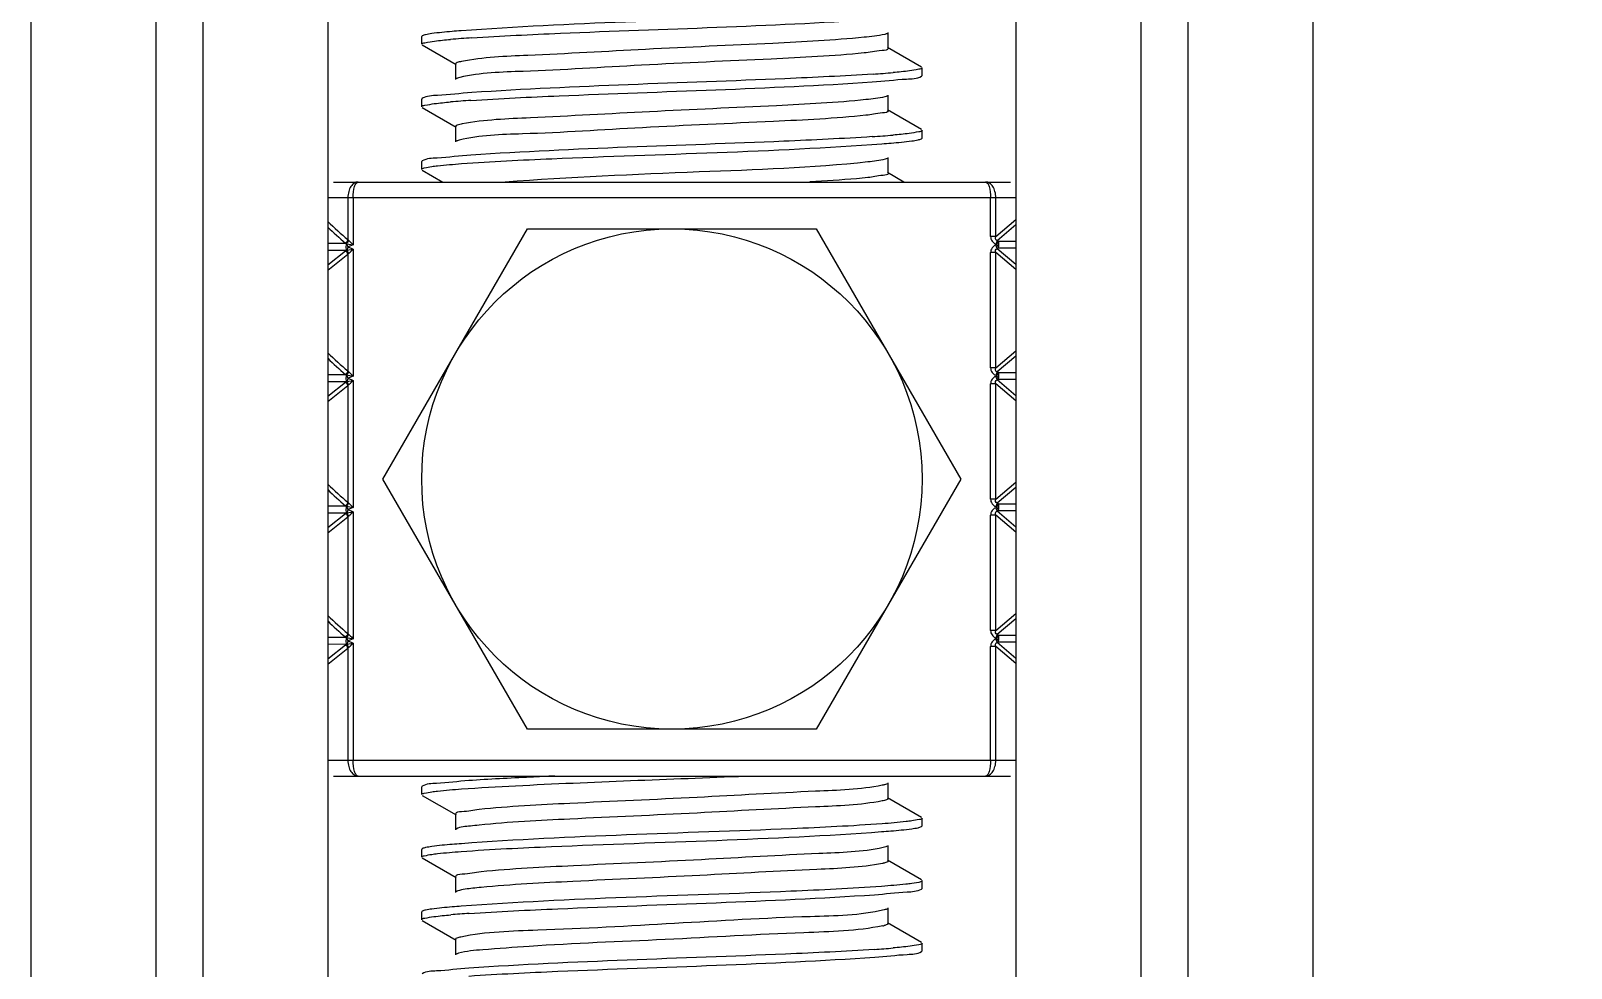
# Model space of a CAD drawing. Extents: x 1725261 to 1937680, y 860327 to 1571294.
# Drawn here: x 1831692 to 1832278, y 1211418 to 1211775 of the extents above; entities that cross this region are included whole.
import ezdxf

# ---------------------------------------------------------------- set-up
doc = ezdxf.new("R2010")
doc.units = 0
doc.header["$LTSCALE"] = 1000
doc.header["$MEASUREMENT"] = 0
doc.styles.get("Standard").update_dxf_attribs({"font": 'gbenor.shx', "bigfont": 'gbcbig.shx'})
doc.dimstyles.get("Standard").update_dxf_attribs({"dimtxt": 0.18, "dimasz": 0.18, "dimexe": 0.18, "dimexo": 0.0625, "dimgap": 0.09, "dimtad": 0, "dimtih": 1, "dimtoh": 1, "dimdec": 4, "dimzin": 0, "dimdsep": 46, "dimtxsty": 'Standard', "dimcen": 0.09, "dimadec": 0, "dimazin": 0, "dimtfac": 1, "dimtdec": 4, "dimtofl": 0, "dimtmove": 0, "dimatfit": 3, "dimfxl": 0, "dimtolj": 1, "dimtzin": 0, "dimarcsym": 0})

msp = doc.modelspace()

# ---------------------------------------------------------------- linework, layer by layer
at = {"linetype": 'Continuous'}
for p, q in [((1831691.64, 1215988.29), (1831691.64, 1211247.26)), ((1831739.26, 1215988.29), (1831739.26, 1211247.26)), ((1831757.12, 1215988.29), (1831757.12, 1211247.26)), ((1831804.75, 1215988.29), (1831804.75, 1211247.26)), ((1832066.69, 1215988.29), (1832066.69, 1211247.26)), ((1832114.32, 1215988.29), (1832114.32, 1211247.26)), ((1832132.18, 1215988.29), (1832132.18, 1211247.26)), ((1832179.8, 1215988.29), (1832179.8, 1211247.26)), ((1831840.69, 1211773.25), (1831840.47, 1211772.99)), ((1831840.47, 1211770.01), (1831840.47, 1211772.99)), ((1831840.47, 1211770.01), (1831840.47, 1211772.99)), ((1832018.08, 1211768.52), (1832018.08, 1211774.47)), ((1831840.69, 1211769.75), (1831853.62, 1211762.27)), ((1832030.75, 1211761.34), (1832017.82, 1211768.82)), ((1831853.36, 1211762.57), (1831853.36, 1211756.61)), ((1832030.75, 1211757.84), (1832030.97, 1211758.1)), ((1832030.97, 1211758.1), (1832030.97, 1211761.08)), ((1832030.97, 1211758.1), (1832030.97, 1211761.08)), ((1832018.08, 1211744.71), (1832018.08, 1211750.66)), ((1831840.69, 1211749.43), (1831840.47, 1211749.17)), ((1831840.47, 1211746.2), (1831840.47, 1211749.17)), ((1831840.47, 1211746.2), (1831840.47, 1211749.17)), ((1831840.69, 1211745.94), (1831853.62, 1211738.45)), ((1832030.75, 1211737.53), (1832017.82, 1211745.01)), ((1831853.36, 1211738.75), (1831853.36, 1211732.8)), ((1832030.75, 1211734.03), (1832030.97, 1211734.29)), ((1832030.97, 1211734.29), (1832030.97, 1211737.27)), ((1832030.97, 1211734.29), (1832030.97, 1211737.27)), ((1832018.08, 1211720.89), (1832018.08, 1211726.85)), ((1831840.69, 1211725.62), (1831840.47, 1211725.36)), ((1831840.47, 1211722.38), (1831840.47, 1211725.36)), ((1831840.47, 1211722.38), (1831840.47, 1211725.36)), ((1831840.69, 1211722.12), (1831848.57, 1211717.56)), ((1832024.1, 1211717.56), (1832017.82, 1211721.2)), ((1831806.84, 1211717.56), (1832064.6, 1211717.56)), ((1831804.75, 1211711.61), (1832066.69, 1211711.61)), ((1831812.38, 1211711.61), (1831812.38, 1211695.61)), ((1831814.36, 1211711.61), (1831814.36, 1211693.65)), ((1832057.08, 1211696.77), (1832057.08, 1211711.61)), ((1832059.06, 1211696.77), (1832059.06, 1211711.61)), ((1832059.06, 1211696.77), (1832066.69, 1211703.24)), ((1831825.73, 1211604.45), (1831880.73, 1211699.7)), ((1831880.73, 1211699.7), (1831990.71, 1211699.7)), ((1831990.71, 1211699.7), (1832045.71, 1211604.45)), ((1832059.06, 1211696.77), (1832057.08, 1211696.77)), ((1832066.69, 1211701.22), (1832059.61, 1211695.21)), ((1831811.75, 1211694.12), (1831804.75, 1211694.12)), ((1831811.71, 1211691.51), (1831804.75, 1211691.53)), ((1831804.75, 1211686.03), (1831811.46, 1211691.34)), ((1831811.71, 1211691.51), (1831811.86, 1211691.54)), ((1831811.87, 1211694.09), (1831811.75, 1211694.12)), ((1831811.86, 1211691.54), (1831811.91, 1211691.57)), ((1831811.9, 1211694.07), (1831814.36, 1211693.65)), ((1831812.45, 1211692.82), (1831811.91, 1211691.57)), ((1831811.91, 1211691.57), (1831814.36, 1211691.99)), ((1831812.54, 1211695.42), (1831812.38, 1211695.61)), ((1831814.36, 1211693.65), (1831812.45, 1211692.82)), ((1831812.45, 1211692.82), (1831814.36, 1211691.99)), ((1831812.62, 1211695.35), (1831812.54, 1211695.42)), ((1831814.36, 1211691.99), (1831814.36, 1211643.64)), ((1832059.61, 1211695.21), (1832059.02, 1211693.95)), ((1832059.44, 1211693.75), (1832059.02, 1211693.95)), ((1832059.02, 1211693.56), (1832059.44, 1211693.75)), ((1832059.61, 1211692.29), (1832059.02, 1211693.56)), ((1832059.44, 1211693.75), (1832060.03, 1211695.02)), ((1832059.44, 1211693.75), (1832060.03, 1211692.49)), ((1832060.03, 1211695.02), (1832059.61, 1211695.21)), ((1832059.61, 1211692.29), (1832060.03, 1211692.49)), ((1832059.61, 1211692.29), (1832066.69, 1211686.28)), ((1832060.03, 1211695.02), (1832066.69, 1211695.02)), ((1832060.03, 1211692.49), (1832066.69, 1211692.49)), ((1831804.75, 1211684), (1831812.38, 1211690.03)), ((1831812.38, 1211690.03), (1831812.52, 1211690.2)), ((1831812.38, 1211690.03), (1831812.38, 1211645.6)), ((1831812.52, 1211690.2), (1831812.6, 1211690.27)), ((1831812.6, 1211690.27), (1831812.65, 1211690.31)), ((1832059.06, 1211690.74), (1832057.08, 1211690.74)), ((1832057.08, 1211646.76), (1832057.08, 1211690.74)), ((1832066.69, 1211684.26), (1832059.06, 1211690.74)), ((1832059.06, 1211646.76), (1832059.06, 1211690.74)), ((1832059.06, 1211646.76), (1832066.69, 1211653.23)), ((1832066.69, 1211651.22), (1832059.61, 1211645.21)), ((1831811.75, 1211644.11), (1831804.75, 1211644.11)), ((1831811.87, 1211644.08), (1831811.75, 1211644.11)), ((1831811.9, 1211644.07), (1831814.36, 1211643.64)), ((1831812.54, 1211645.41), (1831812.38, 1211645.6)), ((1831812.62, 1211645.34), (1831812.54, 1211645.41)), ((1832059.06, 1211646.76), (1832057.08, 1211646.76)), ((1832059.61, 1211645.21), (1832059.02, 1211643.94)), ((1832059.44, 1211643.75), (1832059.02, 1211643.94)), ((1832059.44, 1211643.75), (1832060.03, 1211645.01)), ((1832060.03, 1211645.01), (1832059.61, 1211645.21)), ((1832060.03, 1211645.01), (1832066.69, 1211645.01)), ((1831811.71, 1211641.5), (1831804.75, 1211641.52)), ((1831804.75, 1211636.03), (1831811.46, 1211641.34)), ((1831804.75, 1211633.99), (1831812.38, 1211640.02)), ((1831811.71, 1211641.5), (1831811.86, 1211641.54)), ((1831811.86, 1211641.54), (1831811.91, 1211641.56)), ((1831812.45, 1211642.81), (1831811.91, 1211641.56)), ((1831811.91, 1211641.56), (1831814.36, 1211641.98)), ((1831812.38, 1211640.02), (1831812.52, 1211640.19)), ((1831812.38, 1211640.02), (1831812.38, 1211595.6)), ((1831814.36, 1211643.64), (1831812.45, 1211642.81)), ((1831812.45, 1211642.81), (1831814.36, 1211641.98)), ((1831812.52, 1211640.19), (1831812.6, 1211640.26)), ((1831812.6, 1211640.26), (1831812.65, 1211640.31)), ((1831814.36, 1211641.98), (1831814.36, 1211593.64)), ((1832059.06, 1211640.73), (1832057.08, 1211640.73)), ((1832057.08, 1211596.75), (1832057.08, 1211640.73)), ((1832059.02, 1211643.55), (1832059.44, 1211643.75)), ((1832059.61, 1211642.29), (1832059.02, 1211643.55)), ((1832066.69, 1211634.25), (1832059.06, 1211640.73)), ((1832059.06, 1211596.75), (1832059.06, 1211640.73)), ((1832059.44, 1211643.75), (1832060.03, 1211642.48)), ((1832059.61, 1211642.29), (1832060.03, 1211642.48)), ((1832059.61, 1211642.29), (1832066.69, 1211636.27)), ((1832060.03, 1211642.48), (1832066.69, 1211642.48)), ((1831880.73, 1211509.2), (1831825.73, 1211604.45)), ((1832045.71, 1211604.45), (1831990.71, 1211509.2)), ((1832059.06, 1211596.75), (1832066.69, 1211603.23)), ((1832066.69, 1211601.21), (1832059.61, 1211595.2)), ((1831811.75, 1211594.1), (1831804.75, 1211594.11)), ((1831811.71, 1211591.49), (1831804.75, 1211591.51)), ((1831804.75, 1211586.02), (1831811.46, 1211591.33)), ((1831811.71, 1211591.49), (1831811.86, 1211591.53)), ((1831811.87, 1211594.08), (1831811.75, 1211594.1)), ((1831811.86, 1211591.53), (1831811.91, 1211591.55)), ((1831811.9, 1211594.06), (1831814.36, 1211593.64)), ((1831812.45, 1211592.8), (1831811.91, 1211591.55)), ((1831811.91, 1211591.55), (1831814.36, 1211591.98)), ((1831812.54, 1211595.4), (1831812.38, 1211595.6)), ((1831814.36, 1211593.64), (1831812.45, 1211592.8)), ((1831812.45, 1211592.8), (1831814.36, 1211591.98)), ((1831812.62, 1211595.34), (1831812.54, 1211595.4)), ((1831814.36, 1211591.98), (1831814.36, 1211543.63)), ((1832059.06, 1211596.75), (1832057.08, 1211596.75)), ((1832059.61, 1211595.2), (1832059.02, 1211593.94)), ((1832059.44, 1211593.74), (1832059.02, 1211593.94)), ((1832059.02, 1211593.54), (1832059.44, 1211593.74)), ((1832059.61, 1211592.28), (1832059.02, 1211593.54)), ((1832059.44, 1211593.74), (1832060.03, 1211595)), ((1832059.44, 1211593.74), (1832060.03, 1211592.48)), ((1832060.03, 1211595), (1832059.61, 1211595.2)), ((1832059.61, 1211592.28), (1832060.03, 1211592.48)), ((1832059.61, 1211592.28), (1832066.69, 1211586.27)), ((1832060.03, 1211595), (1832066.69, 1211595)), ((1832060.03, 1211592.48), (1832066.69, 1211592.48)), ((1831804.75, 1211583.99), (1831812.38, 1211590.02)), ((1831812.38, 1211590.02), (1831812.52, 1211590.18)), ((1831812.38, 1211590.02), (1831812.38, 1211545.59)), ((1831812.52, 1211590.18), (1831812.6, 1211590.26)), ((1831812.6, 1211590.26), (1831812.65, 1211590.3)), ((1832059.06, 1211590.73), (1832057.08, 1211590.73)), ((1832057.08, 1211546.74), (1832057.08, 1211590.73)), ((1832066.69, 1211584.25), (1832059.06, 1211590.73)), ((1832059.06, 1211546.74), (1832059.06, 1211590.73)), ((1832059.06, 1211546.74), (1832066.69, 1211553.22)), ((1832066.69, 1211551.2), (1832059.61, 1211545.19)), ((1831812.54, 1211545.4), (1831812.38, 1211545.59)), ((1831812.62, 1211545.33), (1831812.54, 1211545.4)), ((1832059.06, 1211546.74), (1832057.08, 1211546.74)), ((1832059.61, 1211545.19), (1832059.02, 1211543.93)), ((1832059.44, 1211543.73), (1832060.03, 1211545)), ((1832060.03, 1211545), (1832059.61, 1211545.19)), ((1832060.03, 1211545), (1832066.69, 1211545)), ((1831811.75, 1211544.1), (1831804.75, 1211544.1)), ((1831811.71, 1211541.49), (1831804.75, 1211541.51)), ((1831804.75, 1211536.01), (1831811.46, 1211541.32)), ((1831804.75, 1211533.98), (1831812.38, 1211540.01)), ((1831811.71, 1211541.49), (1831811.86, 1211541.52)), ((1831811.87, 1211544.07), (1831811.75, 1211544.1)), ((1831811.86, 1211541.52), (1831811.91, 1211541.54)), ((1831811.9, 1211544.05), (1831814.36, 1211543.63)), ((1831812.45, 1211542.8), (1831811.91, 1211541.54)), ((1831811.91, 1211541.54), (1831814.36, 1211541.97)), ((1831812.38, 1211540.01), (1831812.52, 1211540.18)), ((1831812.38, 1211540.01), (1831812.38, 1211497.3)), ((1831814.36, 1211543.63), (1831812.45, 1211542.8)), ((1831812.45, 1211542.8), (1831814.36, 1211541.97)), ((1831812.52, 1211540.18), (1831812.6, 1211540.25)), ((1831812.6, 1211540.25), (1831812.65, 1211540.29)), ((1831814.36, 1211541.97), (1831814.36, 1211497.3)), ((1832059.06, 1211540.72), (1832057.08, 1211540.72)), ((1832057.08, 1211497.3), (1832057.08, 1211540.72)), ((1832059.44, 1211543.73), (1832059.02, 1211543.93)), ((1832059.02, 1211543.53), (1832059.44, 1211543.73)), ((1832059.61, 1211542.27), (1832059.02, 1211543.53)), ((1832066.69, 1211534.24), (1832059.06, 1211540.72)), ((1832059.06, 1211497.3), (1832059.06, 1211540.72)), ((1832059.44, 1211543.73), (1832060.03, 1211542.47)), ((1832059.61, 1211542.27), (1832060.03, 1211542.47)), ((1832059.61, 1211542.27), (1832066.69, 1211536.26)), ((1832060.03, 1211542.47), (1832066.69, 1211542.47)), ((1831990.71, 1211509.2), (1831880.73, 1211509.2)), ((1832066.69, 1211497.3), (1831804.75, 1211497.3)), ((1831806.84, 1211491.34), (1832064.6, 1211491.34)), ((1831840.69, 1211487.49), (1831840.47, 1211487.23)), ((1831840.47, 1211484.26), (1831840.47, 1211487.23)), ((1831840.47, 1211484.26), (1831840.47, 1211487.23)), ((1832018.08, 1211482.77), (1832018.08, 1211488.72)), ((1831840.69, 1211483.99), (1831853.62, 1211476.51)), ((1832030.75, 1211475.59), (1832017.82, 1211483.07)), ((1831853.36, 1211476.81), (1831853.36, 1211470.86)), ((1832030.97, 1211472.35), (1832030.97, 1211475.33)), ((1832030.97, 1211472.35), (1832030.97, 1211475.33)), ((1832030.75, 1211472.09), (1832030.97, 1211472.35)), ((1831840.69, 1211463.68), (1831840.47, 1211463.42)), ((1831840.47, 1211460.44), (1831840.47, 1211463.42)), ((1831840.47, 1211460.44), (1831840.47, 1211463.42)), ((1832018.08, 1211458.95), (1832018.08, 1211464.91)), ((1831840.69, 1211460.18), (1831853.62, 1211452.7)), ((1832030.75, 1211451.77), (1832017.82, 1211459.26)), ((1831853.36, 1211453), (1831853.36, 1211447.05)), ((1832030.97, 1211448.54), (1832030.97, 1211451.51)), ((1832030.97, 1211448.54), (1832030.97, 1211451.51)), ((1832030.75, 1211448.28), (1832030.97, 1211448.54)), ((1831840.69, 1211439.87), (1831840.47, 1211439.61)), ((1831840.47, 1211436.63), (1831840.47, 1211439.61)), ((1831840.47, 1211436.63), (1831840.47, 1211439.61)), ((1832018.08, 1211435.14), (1832018.08, 1211441.09)), ((1831840.69, 1211436.37), (1831853.62, 1211428.89)), ((1832030.75, 1211427.96), (1832017.82, 1211435.44)), ((1831853.36, 1211429.19), (1831853.36, 1211423.23)), ((1832030.97, 1211424.72), (1832030.97, 1211427.7)), ((1832030.97, 1211424.72), (1832030.97, 1211427.7)), ((1832030.75, 1211424.46), (1832030.97, 1211424.72))]:
    msp.add_line(p, q, dxfattribs=at)
msp.add_circle((1831935.72, 1211604.45), 95.25, dxfattribs=at)
for centre, radius, start, end in [((1831887.27, 1211345.4), 427.95, 93.71685, 94.79919), ((1831984.74, 1212178.42), 420.65, 273.76227, 274.80085), ((1831886.86, 1211326.79), 422.73, 93.74965, 94.79999), ((1831984.33, 1212159.78), 425.85, 273.72942, 274.8001), ((1831878.31, 1211776.06), 104.01, 224.9882, 230.66338), ((1831878.8, 1211775.1), 105.17, 225.24107, 230.18722), ((1831812.65, 1211695.74), 1.85, 230.22372, 240.95845), ((1831812.62, 1211689.88), 1.86, 119.14418, 128.30251), ((1831878.31, 1211726.05), 104.01, 224.9882, 230.66338), ((1831878.8, 1211725.09), 105.17, 225.24107, 230.18722), ((1831812.65, 1211645.73), 1.85, 230.22372, 240.95845), ((1831812.62, 1211639.87), 1.86, 119.14418, 128.30251), ((1831878.31, 1211676.05), 104.01, 224.9882, 230.66338), ((1831878.8, 1211675.08), 105.17, 225.24107, 230.18722), ((1831812.65, 1211595.72), 1.85, 230.22372, 240.95845), ((1831812.62, 1211589.87), 1.86, 119.14418, 128.30251), ((1831878.31, 1211626.04), 104.01, 224.9882, 230.66338), ((1831878.8, 1211625.08), 105.17, 225.24107, 230.18722), ((1831812.65, 1211545.72), 1.85, 230.22372, 240.95845), ((1831812.62, 1211539.86), 1.86, 119.14418, 128.30251), ((1832011.78, 1211478.59), 20.92, 281.39178, 282.13242), ((1831885.87, 1211029.76), 410.16, 93.82825, 94.80335), ((1832012.43, 1211451.74), 17.82, 281.5512, 283.26836), ((1831985.45, 1211836.09), 411.68, 273.81553, 274.80566)]:
    msp.add_arc(centre, radius, start, end, dxfattribs=at)
for points, knots in [([(1832015.38, 1211782.69), (1832003.86, 1211781.86), (1831950.55, 1211779.26), (1831897.17, 1211778.22), (1831855.48, 1211775.14)], [0, 0, 0, 0, 0.216609, 1, 1, 1, 1]), ([(1831859.53, 1211772.45), (1831870.77, 1211773.19), (1831921.71, 1211775.63), (1831972.71, 1211776.85), (1832012.35, 1211779.5)], [0, 0, 0, 0, 0.221018, 1, 1, 1, 1]), ([(1831844.29, 1211774.06), (1831843.51, 1211773.95), (1831842.31, 1211773.74), (1831841.08, 1211773.47), (1831840.7, 1211773.25)], [0, 0, 0, 0, 0.642699, 1, 1, 1, 1]), ([(1831855.48, 1211775.14), (1831854.33, 1211775.06), (1831850.6, 1211774.76), (1831846.86, 1211774.43), (1831844.29, 1211774.06)], [0, 0, 0, 0, 0.307564, 1, 1, 1, 1]), ([(1832017.82, 1211774.17), (1832017.5, 1211773.98), (1832014.54, 1211773.18), (1832011.53, 1211772.93), (1832008.89, 1211772.67)], [0, 0, 0, 0, 0.123298, 1, 1, 1, 1]), ([(1831840.47, 1211770.01), (1831840.47, 1211770.47), (1831842.9, 1211770.74), (1831844.12, 1211771.07), (1831845.34, 1211771.23)], [0, 0, 0, 0, 0.270608, 1, 1, 1, 1]), ([(1832008.89, 1211772.67), (1831997.36, 1211771.51), (1831969.62, 1211770.09), (1831926.89, 1211768.24), (1831887.43, 1211765.91), (1831863.88, 1211765.1), (1831855.59, 1211763.45)], [0, 0, 0, 0, 0.226386, 0.542344, 0.83502, 1, 1, 1, 1]), ([(1832018.08, 1211768.52), (1832018.08, 1211767.69), (1832013.34, 1211767.64), (1832011.19, 1211766.94), (1832008.89, 1211766.71)], [0, 0, 0, 0, 0.265413, 1, 1, 1, 1]), ([(1831855.59, 1211763.45), (1831855.03, 1211763.34), (1831854.37, 1211763.19), (1831853.36, 1211762.81), (1831853.36, 1211762.57)], [0, 0, 0, 0, 0.707754, 1, 1, 1, 1]), ([(1832008.89, 1211766.71), (1831997.13, 1211765.53), (1831968.88, 1211764.09), (1831925.56, 1211762.3), (1831886.17, 1211759.72), (1831862.82, 1211759.22), (1831854.93, 1211757.36)], [0, 0, 0, 0, 0.229855, 0.549948, 0.842489, 1, 1, 1, 1]), ([(1831854.93, 1211757.36), (1831854.67, 1211757.29), (1831854.22, 1211757.17), (1831853.78, 1211757.01), (1831853.62, 1211756.92)], [0, 0, 0, 0, 0.593987, 1, 1, 1, 1]), ([(1831859.21, 1211748.61), (1831870.41, 1211749.36), (1831921.35, 1211751.81), (1831972.35, 1211753.03), (1832012.03, 1211755.67)], [0, 0, 0, 0, 0.219989, 1, 1, 1, 1]), ([(1832012.35, 1211758.67), (1832001.17, 1211757.92), (1831950.23, 1211755.47), (1831899.24, 1211754.24), (1831859.53, 1211751.61)], [0, 0, 0, 0, 0.219595, 1, 1, 1, 1]), ([(1832012.03, 1211755.67), (1832016.37, 1211755.96), (1832022.44, 1211756.8), (1832029.06, 1211756.88), (1832030.74, 1211757.84)], [0, 0, 0, 0, 0.691216, 1, 1, 1, 1]), ([(1832030.97, 1211761.08), (1832030.97, 1211760.63), (1832028.59, 1211760.35), (1832027.4, 1211760.03), (1832026.2, 1211759.87)], [0, 0, 0, 0, 0.270923, 1, 1, 1, 1]), ([(1831859.53, 1211751.61), (1831855.16, 1211751.32), (1831849.06, 1211750.48), (1831842.39, 1211750.41), (1831840.7, 1211749.43)], [0, 0, 0, 0, 0.691341, 1, 1, 1, 1]), ([(1832017.82, 1211750.36), (1832017.52, 1211750.18), (1832014.81, 1211749.43), (1832012.05, 1211749.18), (1832009.64, 1211748.93)], [0, 0, 0, 0, 0.125495, 1, 1, 1, 1]), ([(1831840.47, 1211746.2), (1831840.47, 1211746.65), (1831842.87, 1211746.92), (1831844.07, 1211747.25), (1831845.28, 1211747.41)], [0, 0, 0, 0, 0.270808, 1, 1, 1, 1]), ([(1832009.64, 1211748.93), (1831998.32, 1211747.75), (1831970.81, 1211746.35), (1831928.19, 1211744.47), (1831888.35, 1211742.19), (1831864.44, 1211741.29), (1831855.9, 1211739.7)], [0, 0, 0, 0, 0.221662, 0.536163, 0.830773, 1, 1, 1, 1]), ([(1832018.08, 1211744.71), (1832018.09, 1211743.94), (1832013.75, 1211743.83), (1832011.75, 1211743.2), (1832009.64, 1211742.98)], [0, 0, 0, 0, 0.266153, 1, 1, 1, 1]), ([(1831855.9, 1211739.7), (1831855.26, 1211739.58), (1831854.53, 1211739.41), (1831853.36, 1211739.02), (1831853.36, 1211738.75)], [0, 0, 0, 0, 0.711573, 1, 1, 1, 1]), ([(1832009.64, 1211742.98), (1831997.92, 1211741.75), (1831969.52, 1211740.31), (1831925.85, 1211738.53), (1831886.14, 1211735.83), (1831862.57, 1211735.48), (1831854.74, 1211733.5)], [0, 0, 0, 0, 0.227665, 0.549451, 0.843883, 1, 1, 1, 1]), ([(1831854.74, 1211733.5), (1831854.51, 1211733.44), (1831854.13, 1211733.33), (1831853.76, 1211733.18), (1831853.62, 1211733.1)], [0, 0, 0, 0, 0.586829, 1, 1, 1, 1]), ([(1831855.6, 1211724.55), (1831867.06, 1211725.39), (1831920.44, 1211728), (1831973.9, 1211729.05), (1832015.73, 1211732.12)], [0, 0, 0, 0, 0.215118, 1, 1, 1, 1]), ([(1832012.03, 1211734.83), (1832000.81, 1211734.09), (1831949.87, 1211731.65), (1831898.87, 1211730.43), (1831859.21, 1211727.78)], [0, 0, 0, 0, 0.220621, 1, 1, 1, 1]), ([(1832015.73, 1211732.12), (1832016.9, 1211732.2), (1832020.68, 1211732.5), (1832024.47, 1211732.84), (1832027.08, 1211733.2)], [0, 0, 0, 0, 0.307378, 1, 1, 1, 1]), ([(1832030.97, 1211737.27), (1832030.97, 1211736.81), (1832028.56, 1211736.54), (1832027.35, 1211736.21), (1832026.14, 1211736.05)], [0, 0, 0, 0, 0.270717, 1, 1, 1, 1]), ([(1832027.08, 1211733.2), (1832027.88, 1211733.31), (1832029.1, 1211733.53), (1832030.36, 1211733.81), (1832030.74, 1211734.03)], [0, 0, 0, 0, 0.643431, 1, 1, 1, 1]), ([(1831859.21, 1211727.78), (1831854.92, 1211727.49), (1831848.92, 1211726.66), (1831842.36, 1211726.58), (1831840.7, 1211725.62)], [0, 0, 0, 0, 0.691044, 1, 1, 1, 1]), ([(1832017.82, 1211726.55), (1832017.54, 1211726.38), (1832015.08, 1211725.67), (1832012.55, 1211725.43), (1832010.35, 1211725.19)], [0, 0, 0, 0, 0.12782, 1, 1, 1, 1]), ([(1831840.47, 1211722.38), (1831840.47, 1211722.75), (1831842.36, 1211723.07), (1831843.36, 1211723.33), (1831844.32, 1211723.47)], [0, 0, 0, 0, 0.274527, 1, 1, 1, 1]), ([(1831844.32, 1211723.47), (1831845.04, 1211723.57), (1831848.79, 1211724.03), (1831852.55, 1211724.32), (1831855.6, 1211724.55)], [0, 0, 0, 0, 0.191292, 1, 1, 1, 1]), ([(1832010.35, 1211725.19), (1831989.05, 1211722.88), (1831942.92, 1211721.4), (1831896.87, 1211719.34), (1831872.27, 1211717.56)], [0, 0, 0, 0, 0.464865, 1, 1, 1, 1]), ([(1832018.08, 1211720.89), (1832018.09, 1211720.19), (1832014.13, 1211720.02), (1832012.29, 1211719.45), (1832010.35, 1211719.24)], [0, 0, 0, 0, 0.266951, 1, 1, 1, 1]), ([(1831816.27, 1211717.56), (1831815.76, 1211717.56), (1831814.65, 1211717.2), (1831813.39, 1211715.83), (1831812.57, 1211713.89), (1831812.38, 1211712.39), (1831812.38, 1211711.61)], [0, 0, 0, 0, 0.195972, 0.42512, 0.697797, 1, 1, 1, 1]), ([(1831814.36, 1211711.61), (1831814.36, 1211713.04), (1831814.57, 1211714.98), (1831815.33, 1211717.01), (1831815.99, 1211717.56), (1831816.27, 1211717.56)], [0, 0, 0, 0, 0.657525, 0.871922, 1, 1, 1, 1]), ([(1832010.35, 1211719.24), (1832008.92, 1211719.08), (1832001.59, 1211718.39), (1831994.23, 1211717.92), (1831988.31, 1211717.57)], [0, 0, 0, 0, 0.195123, 1, 1, 1, 1]), ([(1832055.17, 1211717.56), (1832055.45, 1211717.56), (1832056.11, 1211717.01), (1832056.87, 1211714.98), (1832057.08, 1211713.04), (1832057.08, 1211711.61)], [0, 0, 0, 0, 0.128078, 0.342475, 1, 1, 1, 1]), ([(1832059.06, 1211711.61), (1832059.06, 1211712.39), (1832058.87, 1211713.89), (1832058.05, 1211715.83), (1832056.79, 1211717.2), (1832055.68, 1211717.56), (1832055.17, 1211717.56)], [0, 0, 0, 0, 0.302203, 0.57488, 0.804028, 1, 1, 1, 1]), ([(1832057.08, 1211696.77), (1832057.08, 1211696.17), (1832057.49, 1211694.96), (1832058.48, 1211694.2), (1832059.02, 1211693.95)], [0, 0, 0, 0, 0.499355, 1, 1, 1, 1]), ([(1832059.61, 1211695.21), (1832059.33, 1211695.3), (1832058.86, 1211695.86), (1832059, 1211696.48), (1832059.06, 1211696.77)], [0, 0, 0, 0, 0.502447, 1, 1, 1, 1]), ([(1831811.89, 1211694.11), (1831811.8, 1211693.93), (1831811.53, 1211693.1), (1831811.58, 1211692.14), (1831811.86, 1211691.54)], [0, 0, 0, 0, 0.236634, 1, 1, 1, 1]), ([(1831812.45, 1211692.82), (1831812.4, 1211692.94), (1831812.22, 1211693.37), (1831811.99, 1211693.79), (1831811.89, 1211694.11)], [0, 0, 0, 0, 0.285481, 1, 1, 1, 1]), ([(1831812.62, 1211695.35), (1831812.75, 1211695.23), (1831813.34, 1211694.67), (1831813.92, 1211694.1), (1831814.36, 1211693.65)], [0, 0, 0, 0, 0.225254, 1, 1, 1, 1]), ([(1831812.65, 1211690.31), (1831812.78, 1211690.43), (1831813.36, 1211690.98), (1831813.93, 1211691.55), (1831814.36, 1211691.99)], [0, 0, 0, 0, 0.226794, 1, 1, 1, 1]), ([(1832059.02, 1211693.56), (1832058.48, 1211693.3), (1832057.49, 1211692.55), (1832057.08, 1211691.33), (1832057.08, 1211690.74)], [0, 0, 0, 0, 0.500643, 1, 1, 1, 1]), ([(1832059.06, 1211690.74), (1832059, 1211691.03), (1832058.86, 1211691.64), (1832059.33, 1211692.21), (1832059.61, 1211692.29)], [0, 0, 0, 0, 0.49632, 1, 1, 1, 1]), ([(1832060.03, 1211692.49), (1832060.22, 1211692.88), (1832060.34, 1211693.75), (1832060.22, 1211694.63), (1832060.03, 1211695.02)], [0, 0, 0, 0, 0.500048, 1, 1, 1, 1]), ([(1831811.89, 1211644.1), (1831811.8, 1211643.92), (1831811.53, 1211643.09), (1831811.58, 1211642.14), (1831811.86, 1211641.54)], [0, 0, 0, 0, 0.236634, 1, 1, 1, 1]), ([(1831812.45, 1211642.81), (1831812.4, 1211642.94), (1831812.22, 1211643.37), (1831811.99, 1211643.78), (1831811.89, 1211644.1)], [0, 0, 0, 0, 0.285481, 1, 1, 1, 1]), ([(1831812.62, 1211645.34), (1831812.75, 1211645.22), (1831813.34, 1211644.67), (1831813.92, 1211644.09), (1831814.36, 1211643.64)], [0, 0, 0, 0, 0.225254, 1, 1, 1, 1]), ([(1832057.08, 1211646.76), (1832057.08, 1211646.17), (1832057.49, 1211644.95), (1832058.48, 1211644.2), (1832059.02, 1211643.94)], [0, 0, 0, 0, 0.499355, 1, 1, 1, 1]), ([(1832059.61, 1211645.21), (1832059.33, 1211645.29), (1832058.86, 1211645.86), (1832059, 1211646.47), (1832059.06, 1211646.76)], [0, 0, 0, 0, 0.502447, 1, 1, 1, 1]), ([(1832060.03, 1211642.48), (1832060.22, 1211642.87), (1832060.34, 1211643.75), (1832060.22, 1211644.62), (1832060.03, 1211645.01)], [0, 0, 0, 0, 0.500048, 1, 1, 1, 1]), ([(1831812.65, 1211640.31), (1831812.78, 1211640.43), (1831813.36, 1211640.98), (1831813.93, 1211641.54), (1831814.36, 1211641.98)], [0, 0, 0, 0, 0.226794, 1, 1, 1, 1]), ([(1832059.02, 1211643.55), (1832058.48, 1211643.3), (1832057.49, 1211642.54), (1832057.08, 1211641.33), (1832057.08, 1211640.73)], [0, 0, 0, 0, 0.500643, 1, 1, 1, 1]), ([(1832059.06, 1211640.73), (1832059, 1211641.02), (1832058.86, 1211641.63), (1832059.33, 1211642.2), (1832059.61, 1211642.29)], [0, 0, 0, 0, 0.49632, 1, 1, 1, 1]), ([(1831811.89, 1211594.1), (1831811.8, 1211593.91), (1831811.53, 1211593.08), (1831811.58, 1211592.13), (1831811.86, 1211591.53)], [0, 0, 0, 0, 0.236634, 1, 1, 1, 1]), ([(1831812.45, 1211592.8), (1831812.4, 1211592.93), (1831812.22, 1211593.36), (1831811.99, 1211593.78), (1831811.89, 1211594.1)], [0, 0, 0, 0, 0.285481, 1, 1, 1, 1]), ([(1831812.62, 1211595.34), (1831812.75, 1211595.21), (1831813.34, 1211594.66), (1831813.92, 1211594.08), (1831814.36, 1211593.64)], [0, 0, 0, 0, 0.225254, 1, 1, 1, 1]), ([(1831812.65, 1211590.3), (1831812.78, 1211590.42), (1831813.36, 1211590.97), (1831813.93, 1211591.54), (1831814.36, 1211591.98)], [0, 0, 0, 0, 0.226794, 1, 1, 1, 1]), ([(1832057.08, 1211596.75), (1832057.08, 1211596.16), (1832057.49, 1211594.94), (1832058.48, 1211594.19), (1832059.02, 1211593.94)], [0, 0, 0, 0, 0.499355, 1, 1, 1, 1]), ([(1832059.02, 1211593.54), (1832058.48, 1211593.29), (1832057.49, 1211592.53), (1832057.08, 1211591.32), (1832057.08, 1211590.73)], [0, 0, 0, 0, 0.500643, 1, 1, 1, 1]), ([(1832059.61, 1211595.2), (1832059.33, 1211595.29), (1832058.86, 1211595.85), (1832059, 1211596.46), (1832059.06, 1211596.75)], [0, 0, 0, 0, 0.502447, 1, 1, 1, 1]), ([(1832059.06, 1211590.73), (1832059, 1211591.01), (1832058.86, 1211591.63), (1832059.33, 1211592.19), (1832059.61, 1211592.28)], [0, 0, 0, 0, 0.49632, 1, 1, 1, 1]), ([(1832060.03, 1211592.48), (1832060.22, 1211592.86), (1832060.34, 1211593.74), (1832060.22, 1211594.61), (1832060.03, 1211595)], [0, 0, 0, 0, 0.500048, 1, 1, 1, 1]), ([(1831812.62, 1211545.33), (1831812.75, 1211545.21), (1831813.34, 1211544.65), (1831813.92, 1211544.08), (1831814.36, 1211543.63)], [0, 0, 0, 0, 0.225254, 1, 1, 1, 1]), ([(1832057.08, 1211546.74), (1832057.08, 1211546.15), (1832057.49, 1211544.94), (1832058.48, 1211544.18), (1832059.02, 1211543.93)], [0, 0, 0, 0, 0.499355, 1, 1, 1, 1]), ([(1832059.61, 1211545.19), (1832059.33, 1211545.28), (1832058.86, 1211545.84), (1832059, 1211546.46), (1832059.06, 1211546.74)], [0, 0, 0, 0, 0.502447, 1, 1, 1, 1]), ([(1832060.03, 1211542.47), (1832060.22, 1211542.86), (1832060.34, 1211543.73), (1832060.22, 1211544.61), (1832060.03, 1211545)], [0, 0, 0, 0, 0.500048, 1, 1, 1, 1]), ([(1831811.89, 1211544.09), (1831811.8, 1211543.9), (1831811.53, 1211543.08), (1831811.58, 1211542.12), (1831811.86, 1211541.52)], [0, 0, 0, 0, 0.236634, 1, 1, 1, 1]), ([(1831812.45, 1211542.8), (1831812.4, 1211542.92), (1831812.22, 1211543.35), (1831811.99, 1211543.77), (1831811.89, 1211544.09)], [0, 0, 0, 0, 0.285481, 1, 1, 1, 1]), ([(1831812.65, 1211540.29), (1831812.78, 1211540.41), (1831813.36, 1211540.96), (1831813.93, 1211541.53), (1831814.36, 1211541.97)], [0, 0, 0, 0, 0.226794, 1, 1, 1, 1]), ([(1832059.02, 1211543.53), (1832058.48, 1211543.28), (1832057.49, 1211542.53), (1832057.08, 1211541.31), (1832057.08, 1211540.72)], [0, 0, 0, 0, 0.500643, 1, 1, 1, 1]), ([(1832059.06, 1211540.72), (1832059, 1211541.01), (1832058.86, 1211541.62), (1832059.33, 1211542.19), (1832059.61, 1211542.27)], [0, 0, 0, 0, 0.49632, 1, 1, 1, 1]), ([(1831812.38, 1211497.3), (1831812.38, 1211496.51), (1831812.57, 1211495.02), (1831813.39, 1211493.07), (1831814.65, 1211491.7), (1831815.76, 1211491.34), (1831816.27, 1211491.34)], [0, 0, 0, 0, 0.302203, 0.57488, 0.804028, 1, 1, 1, 1]), ([(1831816.27, 1211491.34), (1831815.99, 1211491.34), (1831815.33, 1211491.9), (1831814.57, 1211493.92), (1831814.36, 1211495.86), (1831814.36, 1211497.3)], [0, 0, 0, 0, 0.128078, 0.342475, 1, 1, 1, 1]), ([(1832057.08, 1211497.3), (1832057.08, 1211495.86), (1832056.87, 1211493.92), (1832056.11, 1211491.9), (1832055.45, 1211491.34), (1832055.17, 1211491.34)], [0, 0, 0, 0, 0.657525, 0.871922, 1, 1, 1, 1]), ([(1832055.17, 1211491.34), (1832055.68, 1211491.34), (1832056.79, 1211491.7), (1832058.05, 1211493.07), (1832058.87, 1211495.02), (1832059.06, 1211496.51), (1832059.06, 1211497.3)], [0, 0, 0, 0, 0.195972, 0.42512, 0.697797, 1, 1, 1, 1]), ([(1831858.37, 1211489.59), (1831854.28, 1211489.31), (1831848.55, 1211488.52), (1831842.29, 1211488.41), (1831840.7, 1211487.49)], [0, 0, 0, 0, 0.690228, 1, 1, 1, 1]), ([(1831844.33, 1211485.34), (1831845.04, 1211485.44), (1831848.79, 1211485.9), (1831852.55, 1211486.2), (1831855.6, 1211486.42)], [0, 0, 0, 0, 0.191293, 1, 1, 1, 1]), ([(1831855.6, 1211486.42), (1831862.46, 1211486.93), (1831898.52, 1211488.9), (1831934.61, 1211490.13), (1831963.81, 1211491.34)], [0, 0, 0, 0, 0.190688, 1, 1, 1, 1]), ([(1831891.22, 1211491.34), (1831888.08, 1211491.2), (1831877.13, 1211490.69), (1831866.18, 1211490.13), (1831858.37, 1211489.59)], [0, 0, 0, 0, 0.286076, 1, 1, 1, 1]), ([(1832015.81, 1211487.83), (1832007.47, 1211486.18), (1831983.82, 1211485.37), (1831944.24, 1211483.03), (1831901.49, 1211481.18), (1831873.78, 1211479.76), (1831862.3, 1211478.6)], [0, 0, 0, 0, 0.165781, 0.45908, 0.774887, 1, 1, 1, 1]), ([(1832017.82, 1211488.42), (1832017.58, 1211488.28), (1832016.91, 1211488.06), (1832016.23, 1211487.91), (1832015.81, 1211487.83)], [0, 0, 0, 0, 0.387259, 1, 1, 1, 1]), ([(1831840.47, 1211484.26), (1831840.47, 1211484.63), (1831842.36, 1211484.94), (1831843.36, 1211485.2), (1831844.33, 1211485.34)], [0, 0, 0, 0, 0.274524, 1, 1, 1, 1]), ([(1832015.81, 1211481.87), (1832007.47, 1211480.23), (1831983.82, 1211479.41), (1831944.24, 1211477.08), (1831901.49, 1211475.23), (1831873.78, 1211473.81), (1831862.3, 1211472.64)], [0, 0, 0, 0, 0.165781, 0.45908, 0.774887, 1, 1, 1, 1]), ([(1832018.08, 1211482.77), (1832018.08, 1211482.53), (1832017.05, 1211482.14), (1832016.38, 1211481.99), (1832015.81, 1211481.87)], [0, 0, 0, 0, 0.291748, 1, 1, 1, 1]), ([(1831862.3, 1211478.6), (1831860.07, 1211478.37), (1831857.96, 1211477.69), (1831853.36, 1211477.63), (1831853.36, 1211476.81)], [0, 0, 0, 0, 0.734361, 1, 1, 1, 1]), ([(1832027.08, 1211474.24), (1832026.36, 1211474.14), (1832022.59, 1211473.68), (1832018.8, 1211473.38), (1832015.74, 1211473.15)], [0, 0, 0, 0, 0.191424, 1, 1, 1, 1]), ([(1832030.97, 1211475.33), (1832030.97, 1211474.95), (1832029.06, 1211474.63), (1832028.06, 1211474.38), (1832027.08, 1211474.24)], [0, 0, 0, 0, 0.274347, 1, 1, 1, 1]), ([(1831862.3, 1211472.64), (1831861.2, 1211472.53), (1831858.33, 1211472.11), (1831855.21, 1211472.08), (1831853.62, 1211471.16)], [0, 0, 0, 0, 0.375377, 1, 1, 1, 1]), ([(1831855.55, 1211462.6), (1831866.99, 1211463.45), (1831920.35, 1211466.05), (1831973.78, 1211467.11), (1832015.6, 1211470.17)], [0, 0, 0, 0, 0.214845, 1, 1, 1, 1]), ([(1832015.74, 1211473.15), (1832004.25, 1211472.31), (1831950.87, 1211469.71), (1831897.41, 1211468.66), (1831855.6, 1211465.58)], [0, 0, 0, 0, 0.215525, 1, 1, 1, 1]), ([(1832015.6, 1211470.17), (1832016.78, 1211470.25), (1832020.59, 1211470.55), (1832024.41, 1211470.89), (1832027.04, 1211471.26)], [0, 0, 0, 0, 0.307299, 1, 1, 1, 1]), ([(1832027.04, 1211471.26), (1832027.85, 1211471.37), (1832029.09, 1211471.58), (1832030.35, 1211471.86), (1832030.74, 1211472.09)], [0, 0, 0, 0, 0.643818, 1, 1, 1, 1]), ([(1831844.33, 1211464.5), (1831843.53, 1211464.39), (1831842.32, 1211464.18), (1831841.08, 1211463.9), (1831840.7, 1211463.68)], [0, 0, 0, 0, 0.643035, 1, 1, 1, 1]), ([(1831844.31, 1211461.52), (1831845.03, 1211461.62), (1831848.76, 1211462.08), (1831852.51, 1211462.38), (1831855.55, 1211462.6)], [0, 0, 0, 0, 0.191287, 1, 1, 1, 1]), ([(1831855.6, 1211465.58), (1831854.44, 1211465.5), (1831850.68, 1211465.2), (1831846.91, 1211464.87), (1831844.33, 1211464.5)], [0, 0, 0, 0, 0.307528, 1, 1, 1, 1]), ([(1832016.18, 1211464.09), (1832008.15, 1211462.36), (1831984.88, 1211461.68), (1831945.69, 1211459.25), (1831902.78, 1211457.44), (1831874.79, 1211456), (1831863.07, 1211454.86)], [0, 0, 0, 0, 0.160645, 0.451989, 0.769743, 1, 1, 1, 1]), ([(1832017.82, 1211464.61), (1832017.62, 1211464.49), (1832017.07, 1211464.3), (1832016.52, 1211464.16), (1832016.18, 1211464.09)], [0, 0, 0, 0, 0.396009, 1, 1, 1, 1]), ([(1831840.47, 1211460.44), (1831840.47, 1211460.81), (1831842.35, 1211461.13), (1831843.35, 1211461.39), (1831844.31, 1211461.52)], [0, 0, 0, 0, 0.274583, 1, 1, 1, 1]), ([(1832015.91, 1211458.08), (1832007.73, 1211456.43), (1831984.39, 1211455.64), (1831945.18, 1211453.3), (1831902.5, 1211451.47), (1831874.7, 1211450.04), (1831863.07, 1211448.91)], [0, 0, 0, 0, 0.163506, 0.454907, 0.771081, 1, 1, 1, 1]), ([(1832018.08, 1211458.95), (1832018.08, 1211458.74), (1832017.24, 1211458.38), (1832016.66, 1211458.24), (1832016.18, 1211458.14)], [0, 0, 0, 0, 0.29759, 1, 1, 1, 1]), ([(1831863.07, 1211454.86), (1831860.64, 1211454.62), (1831858.38, 1211453.88), (1831853.36, 1211453.88), (1831853.36, 1211453)], [0, 0, 0, 0, 0.735005, 1, 1, 1, 1]), ([(1832027.04, 1211450.42), (1832026.31, 1211450.32), (1832022.51, 1211449.86), (1832018.69, 1211449.56), (1832015.6, 1211449.33)], [0, 0, 0, 0, 0.191494, 1, 1, 1, 1]), ([(1832030.97, 1211451.51), (1832030.97, 1211451.39), (1832029.57, 1211450.51), (1832028.29, 1211450.59), (1832027.04, 1211450.42)], [0, 0, 0, 0, 0.089011, 1, 1, 1, 1]), ([(1831854.19, 1211447.59), (1831854.08, 1211447.55), (1831853.89, 1211447.48), (1831853.7, 1211447.39), (1831853.62, 1211447.35)], [0, 0, 0, 0, 0.560435, 1, 1, 1, 1]), ([(1831863.07, 1211448.91), (1831862.03, 1211448.81), (1831859.07, 1211448.46), (1831856.05, 1211448.19), (1831854.19, 1211447.59)], [0, 0, 0, 0, 0.346657, 1, 1, 1, 1]), ([(1832015.6, 1211449.33), (1832004.1, 1211448.49), (1831950.75, 1211445.89), (1831897.31, 1211444.84), (1831855.55, 1211441.77)], [0, 0, 0, 0, 0.21594, 1, 1, 1, 1]), ([(1831858.48, 1211439), (1831869.74, 1211439.76), (1831921.2, 1211442.24), (1831972.71, 1211443.44), (1832012.85, 1211446.16)], [0, 0, 0, 0, 0.219125, 1, 1, 1, 1]), ([(1832012.85, 1211446.16), (1832016.99, 1211446.44), (1832022.8, 1211447.24), (1832029.13, 1211447.35), (1832030.74, 1211448.28)], [0, 0, 0, 0, 0.690459, 1, 1, 1, 1]), ([(1831844.31, 1211440.69), (1831843.52, 1211440.57), (1831842.32, 1211440.36), (1831841.08, 1211440.09), (1831840.7, 1211439.87)], [0, 0, 0, 0, 0.642904, 1, 1, 1, 1]), ([(1831855.55, 1211441.77), (1831854.4, 1211441.68), (1831850.64, 1211441.39), (1831846.89, 1211441.05), (1831844.31, 1211440.69)], [0, 0, 0, 0, 0.307539, 1, 1, 1, 1]), ([(1832016.52, 1211440.35), (1832007.36, 1211438.18), (1831980.46, 1211437.82), (1831936.63, 1211435.13), (1831892.34, 1211432.67), (1831864.96, 1211432.04), (1831855.36, 1211430.03)], [0, 0, 0, 0, 0.174762, 0.494833, 0.817817, 1, 1, 1, 1]), ([(1832017.82, 1211440.79), (1832017.66, 1211440.7), (1832017.22, 1211440.53), (1832016.78, 1211440.42), (1832016.52, 1211440.35)], [0, 0, 0, 0, 0.405964, 1, 1, 1, 1]), ([(1831840.47, 1211436.63), (1831840.47, 1211437.06), (1831842.76, 1211437.35), (1831843.92, 1211437.66), (1831845.07, 1211437.81)], [0, 0, 0, 0, 0.271491, 1, 1, 1, 1]), ([(1832015.99, 1211434.29), (1832006.17, 1211432.27), (1831978.3, 1211431.66), (1831933.57, 1211428.85), (1831892.67, 1211427.42), (1831866.54, 1211425.35), (1831857.44, 1211424.7), (1831854.44, 1211423.85)], [0, 0, 0, 0, 0.185871, 0.51286, 0.832554, 0.942221, 1, 1, 1, 1]), ([(1832018.08, 1211435.14), (1832018.08, 1211434.96), (1832017.41, 1211434.61), (1832016.91, 1211434.5), (1832016.52, 1211434.4)], [0, 0, 0, 0, 0.304804, 1, 1, 1, 1]), ([(1831855.36, 1211430.03), (1831854.85, 1211429.92), (1831854.25, 1211429.78), (1831853.36, 1211429.41), (1831853.36, 1211429.19)], [0, 0, 0, 0, 0.704965, 1, 1, 1, 1]), ([(1832030.97, 1211427.7), (1832030.97, 1211427.27), (1832028.7, 1211426.98), (1832027.54, 1211426.67), (1832026.4, 1211426.52)], [0, 0, 0, 0, 0.271562, 1, 1, 1, 1]), ([(1831854.44, 1211423.85), (1831854.28, 1211423.8), (1831854, 1211423.72), (1831853.73, 1211423.6), (1831853.62, 1211423.54)], [0, 0, 0, 0, 0.574666, 1, 1, 1, 1]), ([(1831858.45, 1211415.18), (1831869.73, 1211415.95), (1831921.25, 1211418.43), (1831972.83, 1211419.62), (1832013, 1211422.36)], [0, 0, 0, 0, 0.219209, 1, 1, 1, 1]), ([(1832012.85, 1211425.32), (1832001.56, 1211424.56), (1831950.11, 1211422.08), (1831898.59, 1211420.89), (1831858.48, 1211418.16)], [0, 0, 0, 0, 0.219533, 1, 1, 1, 1]), ([(1832013, 1211422.36), (1832017.11, 1211422.64), (1832022.87, 1211423.43), (1832029.14, 1211423.54), (1832030.74, 1211424.46)], [0, 0, 0, 0, 0.690288, 1, 1, 1, 1]), ([(1831858.48, 1211418.16), (1831854.37, 1211417.88), (1831848.59, 1211417.08), (1831842.3, 1211416.98), (1831840.7, 1211416.05)], [0, 0, 0, 0, 0.69034, 1, 1, 1, 1])]:
    msp.add_open_spline(points, degree=3, knots=knots, dxfattribs=at)
for points in [[(1831845.34, 1211771.23), (1831847.38, 1211771.48), (1831849.42, 1211771.67), (1831851.47, 1211771.85)], [(1832026.2, 1211759.87), (1832024.12, 1211759.61), (1832022.04, 1211759.42), (1832019.95, 1211759.24)], [(1831845.28, 1211747.41), (1831847.34, 1211747.67), (1831849.41, 1211747.86), (1831851.49, 1211748.04)], [(1832026.14, 1211736.05), (1832024.09, 1211735.79), (1832022.03, 1211735.6), (1832019.97, 1211735.43)], [(1831812.38, 1211695.61), (1831812.25, 1211695.1), (1831811.9, 1211694.61), (1831811.46, 1211694.31)], [(1831812.38, 1211690.03), (1831812.25, 1211690.55), (1831811.9, 1211691.04), (1831811.46, 1211691.34)], [(1831812.52, 1211690.2), (1831812.41, 1211690.7), (1831812.11, 1211691.19), (1831811.71, 1211691.51)], [(1831812.54, 1211695.42), (1831812.43, 1211694.92), (1831812.14, 1211694.44), (1831811.75, 1211694.12)], [(1831812.6, 1211690.27), (1831812.49, 1211690.75), (1831812.23, 1211691.22), (1831811.86, 1211691.54)], [(1831811.87, 1211694.09), (1831812.22, 1211694.43), (1831812.51, 1211694.87), (1831812.62, 1211695.35)], [(1831812.65, 1211690.31), (1831812.53, 1211690.78), (1831812.27, 1211691.24), (1831811.91, 1211691.57)], [(1831812.38, 1211645.6), (1831812.25, 1211645.09), (1831811.9, 1211644.61), (1831811.46, 1211644.31)], [(1831812.54, 1211645.41), (1831812.43, 1211644.92), (1831812.14, 1211644.43), (1831811.75, 1211644.11)], [(1831811.87, 1211644.08), (1831812.22, 1211644.42), (1831812.51, 1211644.87), (1831812.62, 1211645.34)], [(1831812.38, 1211640.02), (1831812.25, 1211640.54), (1831811.9, 1211641.03), (1831811.46, 1211641.34)], [(1831812.52, 1211640.19), (1831812.41, 1211640.69), (1831812.11, 1211641.18), (1831811.71, 1211641.5)], [(1831812.6, 1211640.26), (1831812.49, 1211640.74), (1831812.23, 1211641.21), (1831811.86, 1211641.54)], [(1831812.65, 1211640.31), (1831812.53, 1211640.78), (1831812.27, 1211641.23), (1831811.91, 1211641.56)], [(1831812.38, 1211595.6), (1831812.25, 1211595.08), (1831811.9, 1211594.6), (1831811.46, 1211594.3)], [(1831812.38, 1211590.02), (1831812.25, 1211590.54), (1831811.9, 1211591.03), (1831811.46, 1211591.33)], [(1831812.52, 1211590.18), (1831812.41, 1211590.68), (1831812.11, 1211591.17), (1831811.71, 1211591.49)], [(1831812.54, 1211595.4), (1831812.43, 1211594.91), (1831812.14, 1211594.43), (1831811.75, 1211594.1)], [(1831812.6, 1211590.26), (1831812.49, 1211590.73), (1831812.23, 1211591.2), (1831811.86, 1211591.53)], [(1831811.87, 1211594.08), (1831812.22, 1211594.41), (1831812.51, 1211594.86), (1831812.62, 1211595.34)], [(1831812.65, 1211590.3), (1831812.53, 1211590.77), (1831812.27, 1211591.23), (1831811.91, 1211591.55)], [(1831812.38, 1211545.59), (1831812.25, 1211545.08), (1831811.9, 1211544.59), (1831811.46, 1211544.29)], [(1831812.54, 1211545.4), (1831812.43, 1211544.9), (1831812.14, 1211544.42), (1831811.75, 1211544.1)], [(1831811.87, 1211544.07), (1831812.22, 1211544.4), (1831812.51, 1211544.85), (1831812.62, 1211545.33)], [(1831812.38, 1211540.01), (1831812.25, 1211540.53), (1831811.9, 1211541.02), (1831811.46, 1211541.32)], [(1831812.52, 1211540.18), (1831812.41, 1211540.68), (1831812.11, 1211541.17), (1831811.71, 1211541.49)], [(1831812.6, 1211540.25), (1831812.49, 1211540.73), (1831812.23, 1211541.2), (1831811.86, 1211541.52)], [(1831812.65, 1211540.29), (1831812.53, 1211540.76), (1831812.27, 1211541.22), (1831811.91, 1211541.54)], [(1831845.07, 1211437.81), (1831847.22, 1211438.09), (1831849.37, 1211438.29), (1831851.52, 1211438.47)], [(1832026.4, 1211426.52), (1832024.25, 1211426.24), (1832022.09, 1211426.04), (1832019.94, 1211425.86)]]:
    msp.add_open_spline(points, degree=3, dxfattribs=at)

# ---------------------------------------------------------------- leaders
msp.add_leader([(1832024.28, 1211145.95), (1832864.66, 1211719.9)], dimstyle='Standard', override={"dimgap": 20, "dimtad": 0})

doc.saveas('drawing.dxf')
